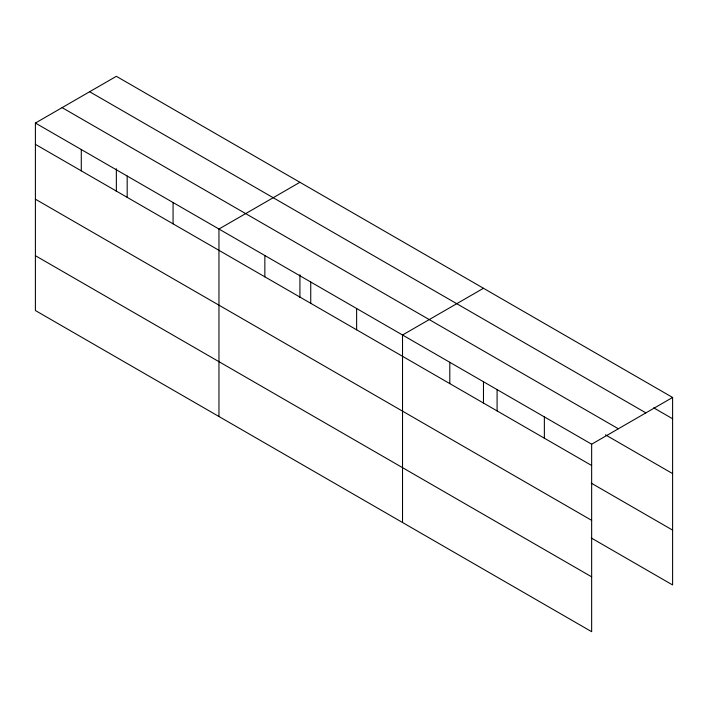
<?xml version="1.0" encoding="UTF-8"?>
<svg xmlns="http://www.w3.org/2000/svg" width="708" height="708" viewBox="0 0 708 708"><rect width="100%" height="100%" fill="white"/><g stroke="black" fill="none" stroke-linecap="round" stroke-linejoin="round"><path stroke-width="1.06" d="M35.4 123.05L591.649 444.199L591.649 631.686L35.4 310.538L35.4 123.05L116.351 76.314L672.6 397.462L672.6 584.95L591.277 537.991M299.918 182.292L218.958 229.029L218.958 416.516M483.475 288.271L402.525 335.008L402.525 522.495M591.649 444.199L672.6 397.462M653.688 407.843L672.6 418.755M89.642 91.739L645.882 412.888M62.118 107.634L618.358 428.774M605.464 434.836L672.6 473.599M35.4 144.352L591.649 465.501M591.277 483.157L672.6 530.106M35.4 199.196L591.649 520.336M35.4 255.694L591.649 576.843M544.364 416.906L544.364 438.199M497.087 389.604L497.087 410.906M483.475 381.798L483.475 403.533M449.801 362.31L449.801 383.603M356.628 308.511L356.628 329.813M310.741 282.023L310.741 303.316M299.918 274.731L299.918 297.555M264.854 255.526L264.854 276.828M173.071 202.541L173.071 223.834M127.183 176.044L127.183 197.337M116.351 168.752L116.351 191.576M81.287 149.547L81.287 170.849"/></g></svg>
